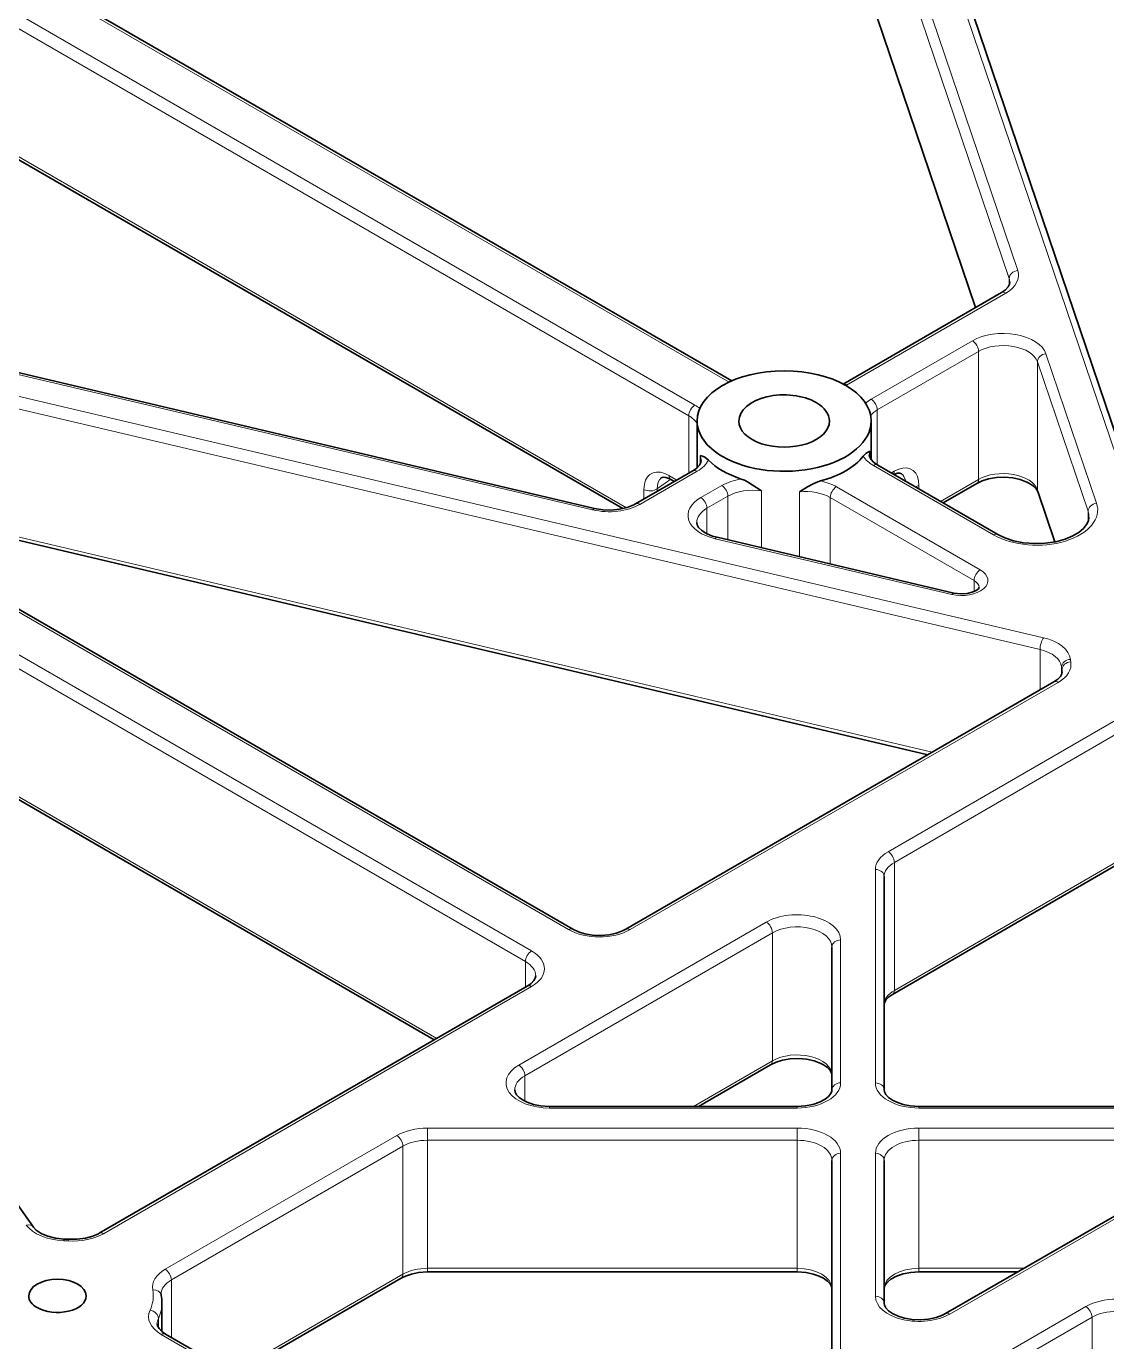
# Model space of a CAD drawing. Extents: x 297 to 1016, y 71 to 742.
# Drawn here: x 744.1 to 806.1, y 598.9 to 674.4 of the extents above; entities that cross this region are included whole.
import ezdxf

# ---------------------------------------------------------------- set-up
doc = ezdxf.new("R2010")
doc.units = 0

msp = doc.modelspace()

# ---------------------------------------------------------------- linework, layer by layer
at = {"color": 7, "lineweight": 13}
for p, q in [((784.889, 706.081), (800.519, 659.93)), ((801.01, 660.394), (785.38, 706.545)), ((788.439, 703.529), (809.117, 642.474)), ((798.594, 658.267), (785.304, 697.508)), ((737.748, 680.939), (784.434, 653.985)), ((782.476, 652.666), (735.626, 679.714)), ((735.273, 679.102), (782.122, 652.053)), ((778.54, 646.773), (735.273, 671.754)), ((710.094, 662.315), (776.605, 646.652)), ((802.48, 639.311), (714.331, 660.07)), ((714.142, 659.395), (802.291, 638.636)), ((712.703, 658.656), (775.224, 622.56)), ((710.582, 657.431), (773.103, 621.335)), ((772.749, 620.723), (710.228, 656.819)), ((796.106, 632.744), (731.542, 647.949)), ((715.613, 646.362), (767.653, 616.316)), ((778.76, 622.56), (803.335, 636.748)), ((773.103, 619.294), (748.527, 605.105)), ((816.554, 612.318), (795.341, 612.318)), ((767.128, 611.164), (788.341, 611.164)), ((788.341, 610.467), (767.128, 610.467)), ((767.128, 603.118), (788.341, 603.118)), ((804.923, 600.923), (780.347, 586.734)), ((780.701, 586.122), (805.276, 600.31)), ((770.325, 588.646), (751.839, 599.319))]:
    msp.add_line(p, q, dxfattribs=at)
at = {"color": 7, "lineweight": 35}
for p, q in [((788.913, 703.281), (809.59, 642.226)), ((798.578, 658.258), (785.321, 697.403)), ((737.998, 680.964), (784.599, 654.059)), ((735.376, 671.525), (778.337, 646.721)), ((710.208, 662.394), (776.719, 646.73)), ((712.953, 658.681), (775.474, 622.584)), ((744.497, 605.479), (708.541, 656.372)), ((795.858, 632.6), (732.133, 647.608)), ((715.815, 646.076), (767.507, 616.232)), ((803.085, 636.773), (778.51, 622.584)), ((748.277, 605.13), (772.853, 619.318)), ((816.554, 612.41), (795.341, 612.41)), ((767.128, 602.907), (788.341, 602.907)), ((752.089, 599.344), (770.575, 588.671))]:
    msp.add_line(p, q, dxfattribs=at)
at = {"color": 7, "lineweight": 13, "ltscale": 0.009534}
msp.add_line((800.519, 659.93), (800.519, 659.549), dxfattribs=at)
at = {"color": 7, "lineweight": 35, "ltscale": 0.262384}
msp.add_line((790.985, 653.874), (800.074, 659.121), dxfattribs=at)
at = {"color": 7, "lineweight": 13, "ltscale": 0.264017}
msp.add_line((791.178, 653.816), (800.324, 659.096), dxfattribs=at)
at = {"color": 7, "lineweight": 13, "ltscale": 0.167868}
msp.add_line((798.407, 656.357), (792.592, 653), dxfattribs=at)
at = {"color": 7, "lineweight": 13, "ltscale": 0.16787}
msp.add_line((792.946, 652.387), (798.761, 655.745), dxfattribs=at)
at = {"color": 7, "lineweight": 13, "ltscale": 0.183711}
for p, q in [((798.761, 655.745), (798.761, 648.396)), ((802.138, 647.801), (802.138, 655.15)), ((786.927, 622.376), (786.927, 615.028)), ((765.714, 602.78), (765.714, 610.129)), ((767.128, 610.467), (767.128, 603.118)), ((788.341, 603.118), (788.341, 610.467)), ((795.341, 610.467), (795.341, 603.118)), ((805.276, 600.31), (805.276, 592.962))]:
    msp.add_line(p, q, dxfattribs=at)
at = {"color": 7, "lineweight": 13, "ltscale": 0.226542}
for p, q in [((805.536, 647.031), (802.629, 655.613)), ((802.138, 655.15), (805.045, 646.567))]:
    msp.add_line(p, q, dxfattribs=at)
at = {"color": 7, "lineweight": 13, "ltscale": 0.078683}
msp.add_line((792.946, 649.24), (792.946, 652.387), dxfattribs=at)
at = {"color": 7, "lineweight": 13, "ltscale": 0.082414}
msp.add_line((782.122, 652.053), (782.122, 648.757), dxfattribs=at)
at = {"color": 7, "lineweight": 35, "ltscale": 0.067143}
msp.add_line((782.599, 651.75), (782.599, 649.064), dxfattribs=at)
at = {"color": 7, "lineweight": 35, "ltscale": 0.055386}
msp.add_line((792.599, 651.75), (792.599, 649.534), dxfattribs=at)
at = {"color": 7, "lineweight": 13, "ltscale": 0.012914}
for p, q in [((782.769, 649.778), (782.769, 649.261)), ((751.675, 600.23), (751.675, 599.714))]:
    msp.add_line(p, q, dxfattribs=at)
at = {"color": 7, "lineweight": 13, "ltscale": 0.008745}
msp.add_line((792.52, 649.666), (792.52, 650.016), dxfattribs=at)
at = {"color": 7, "lineweight": 35, "ltscale": 0.094924}
msp.add_line((779.067, 646.993), (782.355, 648.891), dxfattribs=at)
at = {"color": 7, "lineweight": 13, "ltscale": 0.094924}
msp.add_line((779.317, 646.968), (782.605, 648.866), dxfattribs=at)
at = {"color": 7, "lineweight": 13, "ltscale": 0.013093}
msp.add_line((781.442, 648.364), (780.988, 648.626), dxfattribs=at)
at = {"color": 7, "lineweight": 13, "ltscale": 0.199313}
msp.add_line((792.721, 649.2), (799.626, 645.214), dxfattribs=at)
at = {"color": 7, "lineweight": 35, "ltscale": 0.199313}
msp.add_line((792.971, 649.225), (799.876, 645.239), dxfattribs=at)
at = {"color": 7, "lineweight": 13, "ltscale": 0.004612}
msp.add_line((793.915, 648.864), (793.755, 648.772), dxfattribs=at)
at = {"color": 7, "lineweight": 13, "ltscale": 0.013753}
msp.add_line((779.551, 647.822), (779.551, 647.272), dxfattribs=at)
at = {"color": 7, "lineweight": 13, "ltscale": 0.003674}
msp.add_line((780.31, 647.71), (780.31, 647.857), dxfattribs=at)
at = {"color": 7, "lineweight": 35, "ltscale": 0.005874}
msp.add_line((781.092, 648.397), (781.295, 648.279), dxfattribs=at)
at = {"color": 7, "lineweight": 13, "ltscale": 0.03483}
for p, q in [((784.019, 648.05), (782.813, 647.353)), ((783.166, 646.741), (784.373, 647.438))]:
    msp.add_line(p, q, dxfattribs=at)
at = {"color": 7, "lineweight": 13, "ltscale": 0.238281}
msp.add_line((798.854, 643.21), (790.6, 647.975), dxfattribs=at)
at = {"color": 7, "lineweight": 13, "ltscale": 0.004903}
msp.add_line((795.339, 647.858), (795.339, 648.054), dxfattribs=at)
at = {"color": 7, "lineweight": 13, "ltscale": 0.06285}
msp.add_line((798.761, 648.396), (796.584, 647.139), dxfattribs=at)
at = {"color": 7, "lineweight": 35, "ltscale": 0.055631}
msp.add_line((798.657, 648.167), (796.73, 647.055), dxfattribs=at)
at = {"color": 7, "lineweight": 13, "ltscale": 0.078806}
msp.add_line((803.149, 644.816), (802.138, 647.801), dxfattribs=at)
at = {"color": 7, "lineweight": 13, "ltscale": 0.062733}
msp.add_line((784.373, 647.438), (784.373, 644.928), dxfattribs=at)
at = {"color": 7, "lineweight": 13, "ltscale": 0.081578}
msp.add_line((786.305, 644.473), (786.305, 647.736), dxfattribs=at)
at = {"color": 7, "lineweight": 13, "ltscale": 0.093056}
msp.add_line((788.48, 647.683), (788.48, 643.961), dxfattribs=at)
at = {"color": 7, "lineweight": 13, "ltscale": 0.238282}
msp.add_line((790.246, 647.363), (798.501, 642.597), dxfattribs=at)
at = {"color": 7, "lineweight": 13, "ltscale": 0.095454}
msp.add_line((790.246, 643.545), (790.246, 647.363), dxfattribs=at)
at = {"color": 7, "lineweight": 35, "ltscale": 0.076124}
msp.add_line((803.132, 644.812), (802.155, 647.696), dxfattribs=at)
at = {"color": 7, "lineweight": 13, "ltscale": 0.036496}
msp.add_line((783.166, 645.281), (783.166, 646.741), dxfattribs=at)
at = {"color": 7, "lineweight": 13, "ltscale": 0.015146}
msp.add_line((805.045, 646.567), (805.045, 645.961), dxfattribs=at)
at = {"color": 7, "lineweight": 13, "ltscale": 0.34907}
msp.add_line((783.636, 644.996), (797.227, 641.796), dxfattribs=at)
at = {"color": 7, "lineweight": 35, "ltscale": 0.34907}
msp.add_line((783.751, 645.075), (797.342, 641.874), dxfattribs=at)
at = {"color": 7, "lineweight": 13, "ltscale": 0.015993}
msp.add_line((798.501, 642.597), (798.501, 641.958), dxfattribs=at)
at = {"color": 7, "lineweight": 13, "ltscale": 0.058025}
msp.add_line((802.291, 638.636), (802.291, 636.315), dxfattribs=at)
at = {"color": 7, "lineweight": 13, "ltscale": 0.01095}
msp.add_line((803.532, 637.204), (803.532, 637.642), dxfattribs=at)
at = {"color": 7, "lineweight": 13, "ltscale": 0.005444}
msp.add_line((803.555, 637.488), (803.555, 637.27), dxfattribs=at)
at = {"color": 7, "lineweight": 13, "ltscale": 0.38386}
for p, q in [((793.573, 627.03), (806.871, 634.707)), ((807.224, 634.095), (793.927, 626.418)), ((765.714, 610.129), (752.417, 602.451))]:
    msp.add_line(p, q, dxfattribs=at)
at = {"color": 7, "lineweight": 13, "ltscale": 0.383861}
for p, q in [((793.927, 619.069), (807.224, 626.746)), ((752.063, 603.064), (765.36, 610.741))]:
    msp.add_line(p, q, dxfattribs=at)
at = {"color": 7, "lineweight": 13, "ltscale": 0.306186}
for p, q in [((792.841, 613.762), (792.841, 626.009)), ((790.841, 609.72), (790.841, 597.473))]:
    msp.add_line(p, q, dxfattribs=at)
at = {"color": 7, "lineweight": 35, "ltscale": 0.383861}
msp.add_line((793.823, 618.84), (807.121, 626.517), dxfattribs=at)
at = {"color": 7, "lineweight": 13, "ltscale": 0.183713}
msp.add_line((793.927, 619.069), (793.927, 626.418), dxfattribs=at)
at = {"color": 7, "lineweight": 35, "ltscale": 0.306186}
msp.add_line((793.341, 625.601), (793.341, 613.354), dxfattribs=at)
at = {"color": 7, "lineweight": 13, "ltscale": 0.4103}
for p, q in [((772.36, 614.782), (786.573, 622.988)), ((811.322, 608.7), (797.109, 600.494))]:
    msp.add_line(p, q, dxfattribs=at)
at = {"color": 7, "lineweight": 13, "ltscale": 0.410301}
msp.add_line((786.927, 622.376), (772.714, 614.17), dxfattribs=at)
at = {"color": 7, "lineweight": 35, "ltscale": 0.20515}
for p, q in [((790.341, 613.354), (790.341, 621.56)), ((793.341, 609.312), (793.341, 601.106))]:
    msp.add_line(p, q, dxfattribs=at)
at = {"color": 7, "lineweight": 13, "ltscale": 0.20515}
for p, q in [((790.841, 621.968), (790.841, 613.762)), ((792.841, 601.514), (792.841, 609.72))]:
    msp.add_line(p, q, dxfattribs=at)
at = {"color": 7, "lineweight": 13, "ltscale": 0.036597}
msp.add_line((772.749, 619.259), (772.749, 620.723), dxfattribs=at)
at = {"color": 7, "lineweight": 13, "ltscale": 0.130871}
msp.add_line((782.394, 612.41), (786.927, 615.028), dxfattribs=at)
at = {"color": 7, "lineweight": 35, "ltscale": 0.119427}
msp.add_line((782.686, 612.41), (786.823, 614.799), dxfattribs=at)
at = {"color": 7, "lineweight": 13, "ltscale": 0.036494}
msp.add_line((772.714, 614.17), (772.714, 612.71), dxfattribs=at)
at = {"color": 7, "lineweight": 13, "ltscale": 0.002295}
for p, q in [((774.128, 612.41), (774.128, 612.318)), ((788.341, 612.318), (788.341, 612.41)), ((795.341, 612.318), (795.341, 612.41))]:
    msp.add_line(p, q, dxfattribs=at)
at = {"color": 7, "lineweight": 35, "ltscale": 0.35533}
msp.add_line((788.341, 612.41), (774.128, 612.41), dxfattribs=at)
at = {"color": 7, "lineweight": 13, "ltscale": 0.35533}
for p, q in [((788.341, 612.318), (774.128, 612.318)), ((795.341, 611.164), (809.554, 611.164)), ((809.554, 610.467), (795.341, 610.467))]:
    msp.add_line(p, q, dxfattribs=at)
at = {"color": 7, "lineweight": 13, "ltscale": 0.017424}
for p, q in [((767.128, 610.467), (767.128, 611.164)), ((788.341, 610.467), (788.341, 611.164)), ((795.341, 610.467), (795.341, 611.164))]:
    msp.add_line(p, q, dxfattribs=at)
at = {"color": 7, "lineweight": 35, "ltscale": 0.306187}
msp.add_line((790.341, 597.065), (790.341, 609.312), dxfattribs=at)
at = {"color": 7, "lineweight": 35, "ltscale": 0.4103}
msp.add_line((796.859, 600.519), (811.072, 608.725), dxfattribs=at)
at = {"color": 7, "lineweight": 35, "ltscale": 0.00646}
msp.add_line((746.516, 604.782), (746.258, 604.795), dxfattribs=at)
at = {"color": 7, "lineweight": 13, "ltscale": 0.282572}
msp.add_line((755.925, 597.129), (765.714, 602.78), dxfattribs=at)
at = {"color": 7, "lineweight": 35, "ltscale": 0.275357}
msp.add_line((765.61, 602.551), (756.072, 597.044), dxfattribs=at)
at = {"color": 7, "lineweight": 13, "ltscale": 0.005283}
for p, q in [((767.128, 602.907), (767.128, 603.118)), ((788.341, 602.907), (788.341, 603.118)), ((795.341, 602.907), (795.341, 603.118))]:
    msp.add_line(p, q, dxfattribs=at)
at = {"color": 7, "lineweight": 13, "ltscale": 0.15052}
msp.add_line((795.341, 603.118), (801.362, 603.118), dxfattribs=at)
at = {"color": 7, "lineweight": 35, "ltscale": 0.14137}
msp.add_line((795.341, 602.907), (800.996, 602.907), dxfattribs=at)
at = {"color": 7, "lineweight": 13, "ltscale": 0.082423}
msp.add_line((752.417, 602.451), (752.417, 599.155), dxfattribs=at)
at = {"color": 7, "lineweight": 35, "ltscale": 0.04099}
msp.add_line((751.879, 599.487), (751.879, 601.127), dxfattribs=at)
at = {"color": 7, "lineweight": 35}
for points in [[(800.074, 659.121), (800.312, 659.289), (800.459, 659.447), (800.541, 659.606), (800.556, 659.709)], [(782.355, 648.891), (782.58, 649.047), (782.734, 649.209), (782.818, 649.366), (782.837, 649.479)], [(783.25, 649.509), (783.047, 649.672), (782.913, 649.735), (782.769, 649.778)], [(792.52, 650.016), (792.389, 649.953), (792.297, 649.888), (792.141, 649.726)], [(792.971, 649.225), (792.735, 649.391), (792.588, 649.549), (792.506, 649.707), (792.489, 649.812)], [(793.906, 648.685), (794.105, 648.753), (794.24, 648.762), (794.336, 648.728)], [(780.544, 648.486), (780.654, 648.528), (780.8, 648.516), (780.976, 648.457), (781.092, 648.397)], [(786.305, 647.736), (785.771, 648.091), (785.494, 648.258), (785.315, 648.349), (785.131, 648.422)], [(789.689, 648.311), (789.435, 648.221), (789.27, 648.144), (788.949, 647.966), (788.48, 647.683)], [(798.657, 648.167), (798.97, 648.315), (799.335, 648.427), (799.783, 648.503), (800.254, 648.522), (800.721, 648.484), (801.156, 648.39), (801.533, 648.25), (801.693, 648.167)], [(801.693, 648.167), (801.916, 648.013), (802.071, 647.851), (802.155, 647.696)], [(776.719, 646.73), (777.181, 646.655), (777.665, 646.639), (778.142, 646.684), (778.583, 646.786), (778.96, 646.935), (779.067, 646.993)], [(783.063, 645.337), (782.846, 645.486), (782.69, 645.646), (782.604, 645.797), (782.58, 645.924)], [(799.876, 645.239), (800.267, 645.048), (800.766, 644.882), (801.349, 644.765), (801.966, 644.715), (802.589, 644.735), (803.19, 644.824), (803.728, 644.971), (804.181, 645.161), (804.542, 645.378), (804.789, 645.589), (804.965, 645.807), (805.066, 646.02), (805.101, 646.234)], [(797.342, 641.874), (797.74, 641.824), (798.108, 641.847), (798.4, 641.918), (798.623, 642.021), (798.737, 642.108), (798.794, 642.189)], [(803.085, 636.773), (803.31, 636.929), (803.464, 637.091), (803.549, 637.247), (803.568, 637.361)], [(775.474, 622.584), (775.786, 622.437), (776.152, 622.325), (776.6, 622.249), (777.071, 622.23), (777.537, 622.268), (777.972, 622.362), (778.35, 622.502), (778.51, 622.584)], [(772.853, 619.318), (773.069, 619.467), (773.226, 619.628), (773.311, 619.779), (773.335, 619.906)], [(793.823, 618.84), (793.589, 618.676), (793.442, 618.519), (793.359, 618.363), (793.341, 618.253)], [(786.823, 614.799), (787.136, 614.946), (787.501, 615.058), (787.949, 615.134), (788.42, 615.154), (788.887, 615.115), (789.321, 615.021), (789.699, 614.882), (789.859, 614.799)], [(789.859, 614.799), (790.093, 614.635), (790.241, 614.478), (790.323, 614.321), (790.341, 614.211)], [(772.61, 612.766), (772.394, 612.915), (772.237, 613.076), (772.152, 613.226), (772.128, 613.354)], [(788.341, 612.41), (788.81, 612.439), (789.252, 612.524), (789.638, 612.656), (789.953, 612.825), (790.155, 612.987), (790.277, 613.142), (790.336, 613.294), (790.341, 613.354)], [(793.823, 612.766), (793.589, 612.93), (793.442, 613.087), (793.359, 613.244), (793.341, 613.354)], [(774.128, 612.41), (773.613, 612.445), (773.21, 612.526), (772.852, 612.647), (772.61, 612.766)], [(795.341, 612.41), (794.826, 612.445), (794.423, 612.526), (794.065, 612.647), (793.823, 612.766)], [(744.885, 605.148), (744.649, 605.314), (744.497, 605.479)], [(746.258, 604.795), (745.772, 604.845), (745.316, 604.958), (744.978, 605.098), (744.885, 605.148)], [(746.516, 604.782), (747.01, 604.782), (747.488, 604.846), (747.902, 604.959), (748.224, 605.1), (748.277, 605.13)], [(767.128, 602.907), (766.613, 602.872), (766.21, 602.791), (765.852, 602.67), (765.61, 602.551)], [(788.341, 602.907), (788.856, 602.872), (789.259, 602.791), (789.617, 602.67), (789.859, 602.551)], [(789.859, 602.551), (790.093, 602.387), (790.241, 602.23), (790.323, 602.074), (790.341, 601.964)], [(795.341, 602.907), (794.872, 602.878), (794.43, 602.793), (794.045, 602.662), (793.729, 602.493), (793.528, 602.33), (793.406, 602.175), (793.347, 602.023), (793.341, 601.964)], [(793.823, 600.519), (793.589, 600.683), (793.442, 600.84), (793.359, 600.996), (793.341, 601.106)], [(793.823, 600.519), (794.136, 600.371), (794.501, 600.259), (794.949, 600.183), (795.42, 600.164), (795.887, 600.202), (796.321, 600.296), (796.699, 600.436), (796.859, 600.519)], [(752.089, 599.344), (751.864, 599.5), (751.71, 599.661), (751.625, 599.819), (751.607, 599.931)]]:
    msp.add_lwpolyline(points, dxfattribs=at)
at = {"color": 7, "lineweight": 13}
for points in [[(780.988, 648.626), (780.741, 648.744), (780.501, 648.811), (780.276, 648.823), (780.073, 648.781), (779.896, 648.686), (779.752, 648.541), (779.645, 648.35), (779.578, 648.12), (779.551, 647.822)], [(795.339, 648.054), (795.318, 648.321), (795.256, 648.557), (795.154, 648.754), (795.014, 648.905), (794.842, 649.007), (794.642, 649.056), (794.421, 649.05), (794.185, 648.991), (793.915, 648.864)], [(794.337, 648.728), (794.414, 648.658), (794.479, 648.572), (794.566, 648.355), (794.578, 648.298)], [(780.31, 647.857), (780.325, 648.057), (780.372, 648.235), (780.445, 648.378), (780.546, 648.487)]]:
    msp.add_lwpolyline(points, dxfattribs=at)
msp.add_arc((793.594, 648.853), 0.321, 331.85555, 2.11352, dxfattribs=at)
at = {"color": 7, "lineweight": 35}
for centre, radius, start, end in [((784.307, 647.585), 2.571, 241.02888, 257.49872), ((752.174, 601.635), 0.343, 180.08865, 190.96089), ((749.526, 601.126), 2.353, 0.02735, 10.88983)]:
    msp.add_arc(centre, radius, start, end, dxfattribs=at)
at = {"color": 7, "lineweight": 13}
for centre, major_axis, ratio, start_param, end_param in [((798.556, 660.117), (2.5, 0), 0.57735, 5.497787, 6.47628), ((801.01, 659.986), (-0.474, -0.16), 0.801322, 4.447389, 6.018185), ((798.556, 659.709), (-2, 0), 0.57735, 3.141593, 3.334687), ((800.324, 658.688), (-0.25, 0.433), 0.57735, 5.497787, 6.283185), ((800.175, 655.336), (2.5, 0), 0.57735, 0.193095, 2.356194), ((798.407, 655.949), (-0.25, 0.433), 0.57735, 3.926991, 5.497787), ((800.175, 654.928), (-2, 0), 0.57735, 3.334687, 5.497787), ((802.629, 655.205), (0.474, 0.16), 0.801322, 1.305796, 2.876592), ((791.178, 653.408), (-0.25, 0.433), 0.57735, 5.497787, 6.015379), ((789.41, 654.837), (2.5, 0), 0.57735, 5.472913, 5.497787), ((782.476, 652.258), (0.25, 0.433), 0.57735, 0.785398, 2.356194), ((780.708, 651.645), (2.5, 0), 0.57735, 0.609749, 0.785398), ((794.36, 651.979), (2.5, 0), 0.57735, 2.356194, 2.558441), ((794.36, 651.571), (-2, 0), 0.57735, 5.497787, 5.825862), ((792.592, 652.591), (-0.25, 0.433), 0.57735, 3.926991, 5.497787), ((780.708, 651.237), (-2, 0), 0.57735, 3.474116, 3.926991), ((780.837, 649.887), (2.5, 0), 0.57735, 5.497787, 6.017917), ((780.837, 649.479), (-2, 0), 0.57735, 3.141593, 3.403392), ((794.489, 650.221), (2.5, 0), 0.57735, 3.491508, 3.926991), ((794.489, 649.812), (-2, 0), 0.57735, 6.106033, 6.283185), ((781.342, 648.83), (0.25, 0.433), 0.57735, 2.356194, 3.141593), ((782.605, 648.458), (0.25, -0.433), 0.57735, 2.356194, 3.141593), ((792.721, 648.792), (-0.25, -0.433), 0.57735, 3.141593, 3.926991), ((800.175, 647.58), (2, 0), 0.57735, 0.193095, 2.356194), ((779.905, 648.027), (-0.5, 0), 0.57735, 0.785398, 2.514753), ((787.599, 644.809), (-9, 0), 0.57735, 5.520801, 5.656345), ((785.787, 647.029), (2.5, 0), 0.57735, 1.836065, 2.356194), ((784.019, 647.642), (-0.25, 0.433), 0.57735, 3.926991, 5.497787), ((785.787, 646.621), (-2, 0), 0.57735, 4.45059, 5.497787), ((788.832, 646.955), (2.5, 0), 0.57735, 0.785398, 1.220881), ((790.6, 647.567), (0.25, 0.433), 0.57735, 0.785398, 2.356194), ((794.986, 648.258), (0.5, 0), 0.57735, 4.997762, 5.497787), ((798.407, 648.6), (-0.25, 0.433), 0.57735, 3.141593, 3.926991), ((802.629, 647.857), (0.474, 0.16), 0.801322, 2.876592, 3.141679), ((784.58, 646.333), (2.5, 0), 0.57735, 2.356194, 4.325095), ((782.813, 646.945), (-0.25, 0.433), 0.57735, 3.926991, 5.497787), ((788.832, 646.547), (-2, 0), 0.57735, 3.926991, 4.889542), ((777.549, 647.989), (2.5, 0), 0.57735, 4.325095, 5.497787), ((776.605, 646.244), (-0.115, -0.487), 0.308378, 3.141494, 3.793784), ((779.317, 646.56), (0.25, -0.433), 0.57735, 2.356194, 3.141593), ((784.58, 645.924), (-2, 0), 0.57735, 5.497787, 6.283185), ((802.101, 646.643), (3.5, 0), 0.57735, 3.926991, 6.47628), ((805.536, 646.622), (0.474, 0.16), 0.801322, 1.305796, 2.876592), ((802.101, 646.234), (-3, 0), 0.57735, 3.141592, 3.334687), ((783.636, 644.588), (-0.115, -0.487), 0.308378, 3.141494, 3.793784), ((799.626, 644.806), (-0.25, -0.433), 0.57735, 3.141593, 3.926991), ((797.794, 642.597), (1.5, 0), 0.57735, 4.325095, 7.068583), ((798.854, 642.802), (0.25, 0.433), 0.57735, 0.785398, 2.356194), ((797.794, 642.189), (-1, 0), 0.57735, 3.141594, 3.926991), ((797.227, 641.387), (-0.115, -0.487), 0.308378, 3.141494, 3.793784), ((802.48, 638.903), (-0.115, -0.487), 0.308378, 3.793784, 5.36458), ((801.536, 637.975), (2.5, 0), 0.57735, 0.065523, 1.183503), ((801.536, 637.567), (-2, 0), 0.57735, 3.207116, 4.325095), ((804.031, 637.661), (-0.497, -0.056), 0.814744, 4.620055, 6.190851), ((809.519, 638.277), (-5.5, 0), 0.57735, 0.065523, 0.110267), ((801.568, 637.769), (2.5, 0), 0.57735, 5.497787, 6.393452), ((809.519, 637.869), (6, 0), 0.57735, 3.207116, 3.251859), ((804.052, 637.52), (-0.491, -0.094), 0.811538, 4.558003, 6.128799), ((801.568, 637.361), (-2, 0), 0.57735, 3.141586, 3.251859), ((803.335, 636.34), (0.25, -0.433), 0.57735, 2.356194, 3.141593), ((795.341, 626.009), (-2.5, 0), 0.57735, 5.497787, 6.283185), ((793.573, 626.622), (0.25, -0.433), 0.57735, 0.785398, 2.356194), ((792.841, 625.601), (0.5, 0), 0.816497, 0, 1.570796), ((795.341, 625.601), (2, 0), 0.57735, 2.356194, 3.141593), ((788.341, 621.968), (-2.5, 0), 0.57735, 3.141593, 5.497787), ((786.573, 622.58), (0.25, -0.433), 0.57735, 0.785398, 2.356194), ((775.224, 622.151), (-0.25, -0.433), 0.57735, 3.141593, 3.926991), ((776.992, 623.58), (2.5, 0), 0.57735, 3.926991, 5.497787), ((778.76, 622.151), (0.25, -0.433), 0.57735, 2.356194, 3.141593), ((788.341, 621.56), (2, 0), 0.57735, 6.283185, 8.63938), ((790.841, 621.56), (0.5, 0), 0.816497, 1.570796, 3.141593), ((773.103, 620.927), (0.25, 0.433), 0.57735, 0.785398, 2.356194), ((771.335, 619.906), (2, 0), 0.57735, 6.283185, 7.068583), ((771.335, 620.314), (-2.5, 0), 0.57735, 2.356194, 3.926991), ((773.103, 618.885), (0.25, -0.433), 0.57735, 2.356194, 3.141593), ((795.341, 618.253), (-2, 0), 0.57735, 5.497787, 6.283185), ((793.573, 619.273), (-0.25, 0.433), 0.57735, 3.141593, 3.926991), ((788.341, 614.211), (-2, 0), 0.57735, 3.141593, 5.497787), ((774.128, 613.762), (-2.5, 0), 0.57735, 5.497787, 7.853982), ((772.36, 614.374), (0.25, -0.433), 0.57735, 0.785398, 2.356194), ((786.573, 615.232), (0.25, -0.433), 0.57735, 0, 0.785398), ((774.128, 613.354), (2, 0), 0.57735, 2.356194, 3.141593), ((788.341, 613.762), (-2.5, 0), 0.57735, 1.570796, 3.141593), ((790.841, 613.354), (0.5, 0), 0.816497, 1.570796, 3.141593), ((795.341, 613.762), (-2.5, 0), 0.57735, 6.283185, 7.853982), ((792.841, 613.354), (-0.5, 0), 0.816497, 3.141593, 4.712389), ((767.128, 609.72), (-2.5, 0), 0.57735, 4.712389, 5.497787), ((788.341, 609.72), (-2.5, 0), 0.57735, 3.141593, 4.712389), ((795.341, 609.72), (-2.5, 0), 0.57735, 4.712389, 6.283185), ((765.36, 610.333), (0.25, -0.433), 0.57735, 0.785398, 2.356194), ((767.128, 609.312), (2, 0), 0.57735, 1.570796, 2.356194), ((788.341, 609.312), (2, 0), 0.57735, 6.283185, 7.853982), ((795.341, 609.312), (2, 0), 0.57735, 1.570796, 3.141593), ((790.841, 609.312), (0.5, 0), 0.816497, 1.570796, 3.141593), ((792.841, 609.312), (0.5, 0), 0.816497, 0, 1.570796), ((744.088, 605.19), (0.408, 0.289), 0.756022, 0.000001, 1.080222), ((746.403, 606.144), (-2.5, 0), 0.57735, 0.387294, 1.505273), ((746.239, 604.295), (0.019, 0.5), 0.053461, 0, 0.616493), ((746.76, 606.126), (-2.5, 0), 0.57735, 1.46053, 2.356194), ((746.485, 604.283), (0.032, 0.499), 0.08985, 0, 0.618354), ((748.527, 604.697), (0.25, -0.433), 0.57735, 2.356194, 3.141593), ((745.879, 601.535), (5.5, 0), 0.57735, 1.46053, 1.505273), ((753.831, 602.043), (-2.5, 0), 0.57735, 5.497787, 6.393452), ((752.063, 602.656), (0.25, -0.433), 0.57735, 0.785398, 2.356194), ((765.36, 602.984), (0.25, -0.433), 0.57735, 6.283185, 7.068583), ((767.128, 601.964), (-2, 0), 0.57735, 4.712389, 5.497787), ((788.341, 601.964), (-2, 0), 0.57735, 3.141593, 4.712389), ((795.341, 601.964), (-2, 0), 0.57735, 4.712389, 6.283185), ((745.879, 601.535), (5.5, 0), 0.57735, 6.021386, 6.393452), ((751.346, 601.476), (0.491, 0.094), 0.811538, 6.283064, 7.699595), ((753.831, 601.635), (2, 0), 0.57735, 2.356194, 3.141586), ((745.879, 601.127), (-6, 0), 0.57735, 2.879793, 3.141641), ((795.341, 601.514), (-2.5, 0), 0.57735, 6.283185, 8.63938), ((792.841, 601.106), (-0.5, 0), 0.816497, 3.141593, 4.712389), ((806.69, 599.902), (2.5, 0), 0.57735, 0.785398, 2.356194), ((753.607, 600.34), (-2.5, 0), 0.57735, 6.021386, 7.068583), ((751.192, 600.305), (0.454, -0.211), 0.788675, 0.350879, 1.921676), ((797.109, 600.086), (0.25, -0.433), 0.57735, 2.356194, 3.141593), ((804.923, 600.514), (-0.25, 0.433), 0.57735, 3.926991, 5.497787), ((806.69, 599.494), (-2, 0), 0.57735, 3.926991, 5.497787), ((753.607, 599.931), (2, 0), 0.57735, 2.879793, 3.141593), ((751.839, 598.911), (0.25, 0.433), 0.57735, 0, 0.785398)]:
    msp.add_ellipse(centre, major_axis=major_axis, ratio=ratio, start_param=start_param, end_param=end_param, dxfattribs=at)
at = {"color": 7, "lineweight": 35}
for centre, major_axis, start_param, end_param in [((787.599, 651.75), (-5, 0), 3.141593, 6.283185), ((787.599, 651.75), (-2.6, 0), 3.926991, 6.283185), ((787.599, 651.75), (-2.6, 0), 3.141593, 3.926991), ((787.599, 651.75), (-5, 0), 0, 0.785398), ((787.599, 651.75), (-5, 0), 0.785398, 3.141593), ((787.599, 651.75), (-2.6, 0), 6.283185, 9.424778), ((787.599, 650.933), (-5, 0), 0.51603, 1.054767), ((787.599, 650.933), (-5, 0), 2.002179, 2.71021), ((745.879, 601.535), (-1.65, 0), 3.141593, 6.283185), ((745.879, 601.535), (-1.65, 0), 0, 0.785398), ((745.879, 601.535), (-1.65, 0), 0.785398, 3.141593)]:
    msp.add_ellipse(centre, major_axis=major_axis, ratio=0.57735, start_param=start_param, end_param=end_param, dxfattribs=at)

doc.saveas('drawing.dxf')
